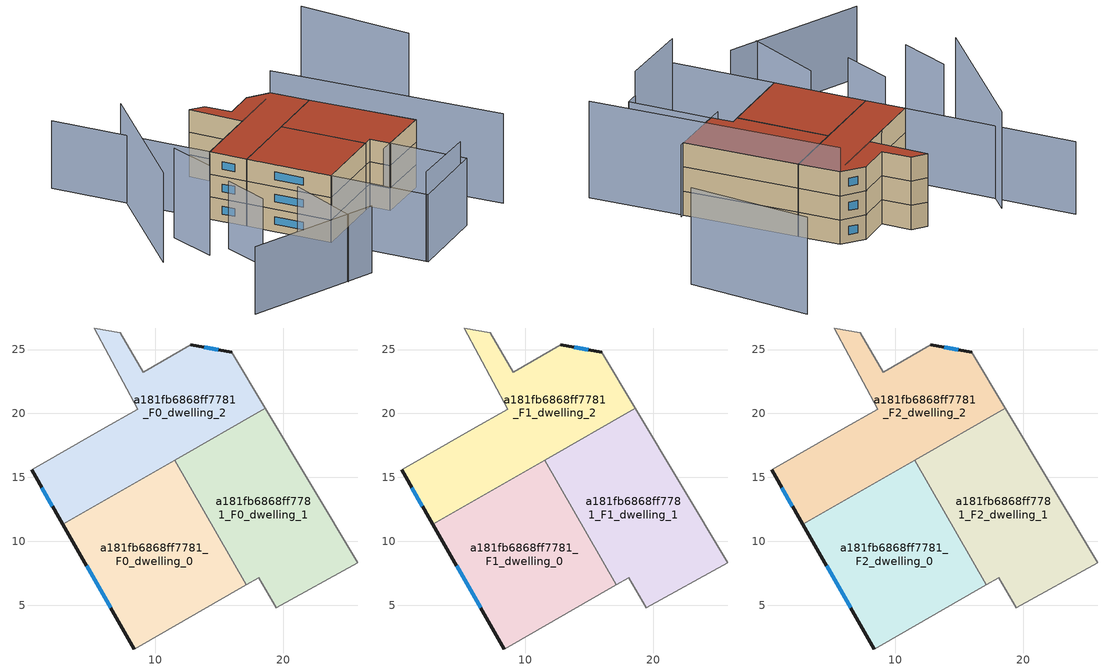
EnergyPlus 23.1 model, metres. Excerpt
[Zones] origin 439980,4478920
a181fb6868ff7781_F0_dwelling_0
 floor ground (EU_floor_Construction): 11.51,16.35 17.1,6.6 8.36,1.58 2.77,11.34 z0
 wall outside (EU_wall_Construction): 2.77,11.34 8.36,1.58 z0:3
 wall to a181fb6868ff7781_F0_dwelling_1 (EU_wall_Construction): 17.1,6.6 11.51,16.35 z0:3
 wall adiabatic (EU_wall_Construction): 8.36,1.58 17.1,6.6 z0:3
 wall to a181fb6868ff7781_F0_dwelling_2 (EU_wall_Construction): 11.51,16.35 2.77,11.34 z0:3
 window (EU_Window_Construction): 4.62,8.11 6.51,4.82 z0.99:2.01
a181fb6868ff7781_F0_dwelling_1
 floor ground (EU_floor_Construction): 18.61,20.42 25.84,8.34 19.45,4.8 18.08,7.16 17.1,6.6 11.51,16.35 z0
 wall adiabatic (EU_wall_Construction): 17.1,6.6 18.08,7.16 19.45,4.8 25.84,8.34 18.61,20.42 z0:3
 wall to a181fb6868ff7781_F0_dwelling_2 (EU_wall_Construction): 18.61,20.42 11.51,16.35 z0:3
a181fb6868ff7781_F0_dwelling_2
 floor ground (EU_floor_Construction): 15.98,24.8 18.61,20.42 2.77,11.34 0.33,15.59 5.86,18.76 8.62,20.32 5.24,26.68 7.26,26.32 9.05,23.21 12.76,25.38 z0
 wall outside (EU_wall_Construction): 15.98,24.8 12.76,25.38 / 0.33,15.59 2.77,11.34 z0:3
 wall adiabatic (EU_wall_Construction): 12.76,25.38 9.05,23.21 7.26,26.32 5.24,26.68 8.62,20.32 5.86,18.76 0.33,15.59 / 18.61,20.42 15.98,24.8 z0:3
 window (EU_Window_Construction): 14.92,24.99 13.83,25.19 / 1.14,14.18 1.96,12.75 z0.99:2.01
a181fb6868ff7781_F1_dwelling_0
 floor to a181fb6868ff7781_F0_dwelling_0 (EU_floor_Construction): 11.51,16.35 17.1,6.6 8.36,1.58 2.77,11.34 z3
 wall outside (EU_wall_Construction): 2.77,11.34 8.36,1.58 z3:6
 wall to a181fb6868ff7781_F1_dwelling_1 (EU_wall_Construction): 17.1,6.6 11.51,16.35 z3:6
 wall adiabatic (EU_wall_Construction): 8.36,1.58 17.1,6.6 z3:6
 wall to a181fb6868ff7781_F1_dwelling_2 (EU_wall_Construction): 11.51,16.35 2.77,11.34 z3:6
 window (EU_Window_Construction): 4.62,8.11 6.51,4.82 z3.99:5.01
a181fb6868ff7781_F1_dwelling_1
 floor to a181fb6868ff7781_F0_dwelling_1 (EU_floor_Construction): 18.61,20.42 25.84,8.34 19.45,4.8 18.08,7.16 17.1,6.6 11.51,16.35 z3
 wall adiabatic (EU_wall_Construction): 17.1,6.6 18.08,7.16 19.45,4.8 25.84,8.34 18.61,20.42 z3:6
 wall to a181fb6868ff7781_F1_dwelling_2 (EU_wall_Construction): 18.61,20.42 11.51,16.35 z3:6
a181fb6868ff7781_F1_dwelling_2
 floor to a181fb6868ff7781_F0_dwelling_2 (EU_floor_Construction): 15.98,24.8 18.61,20.42 2.77,11.34 0.33,15.59 5.86,18.76 8.62,20.32 5.24,26.68 7.26,26.32 9.05,23.21 12.76,25.38 z3
 wall outside (EU_wall_Construction): 15.98,24.8 12.76,25.38 / 0.33,15.59 2.77,11.34 z3:6
 wall adiabatic (EU_wall_Construction): 12.76,25.38 9.05,23.21 7.26,26.32 5.24,26.68 8.62,20.32 5.86,18.76 0.33,15.59 / 18.61,20.42 15.98,24.8 z3:6
 window (EU_Window_Construction): 14.92,24.99 13.83,25.19 / 1.14,14.18 1.96,12.75 z3.99:5.01
a181fb6868ff7781_F2_dwelling_0
 floor to a181fb6868ff7781_F1_dwelling_0 (EU_floor_Construction): 11.51,16.35 17.1,6.6 8.36,1.58 2.77,11.34 z6
 wall outside (EU_wall_Construction): 2.77,11.34 8.36,1.58 z6:9
 wall to a181fb6868ff7781_F2_dwelling_1 (EU_wall_Construction): 17.1,6.6 11.51,16.35 z6:9
 wall adiabatic (EU_wall_Construction): 8.36,1.58 17.1,6.6 z6:9
 wall to a181fb6868ff7781_F2_dwelling_2 (EU_wall_Construction): 11.51,16.35 2.77,11.34 z6:9
 window (EU_Window_Construction): 4.62,8.11 6.51,4.82 z6.99:8.01
 roof outside (EU_roof_Construction): 17.1,6.6 11.51,16.35 2.77,11.34 8.36,1.58 z9
a181fb6868ff7781_F2_dwelling_1
 floor to a181fb6868ff7781_F1_dwelling_1 (EU_floor_Construction): 18.61,20.42 25.84,8.34 19.45,4.8 18.08,7.16 17.1,6.6 11.51,16.35 z6
 wall adiabatic (EU_wall_Construction): 17.1,6.6 18.08,7.16 19.45,4.8 25.84,8.34 18.61,20.42 z6:9
 wall to a181fb6868ff7781_F2_dwelling_2 (EU_wall_Construction): 18.61,20.42 11.51,16.35 z6:9
 roof outside (EU_roof_Construction): 25.84,8.34 18.61,20.42 11.51,16.35 17.1,6.6 18.08,7.16 19.45,4.8 z9
a181fb6868ff7781_F2_dwelling_2
 floor to a181fb6868ff7781_F1_dwelling_2 (EU_floor_Construction): 15.98,24.8 18.61,20.42 2.77,11.34 0.33,15.59 5.86,18.76 8.62,20.32 5.24,26.68 7.26,26.32 9.05,23.21 12.76,25.38 z6
 wall outside (EU_wall_Construction): 15.98,24.8 12.76,25.38 / 0.33,15.59 2.77,11.34 z6:9
 wall adiabatic (EU_wall_Construction): 12.76,25.38 9.05,23.21 7.26,26.32 5.24,26.68 8.62,20.32 5.86,18.76 0.33,15.59 / 18.61,20.42 15.98,24.8 z6:9
 window (EU_Window_Construction): 14.92,24.99 13.83,25.19 / 1.14,14.18 1.96,12.75 z6.99:8.01
 roof outside (EU_roof_Construction): 18.61,20.42 15.98,24.8 12.76,25.38 9.05,23.21 7.26,26.32 5.24,26.68 8.62,20.32 5.86,18.76 0.33,15.59 2.77,11.34 z9
shading: -10.85,-9.34 7.39,-8.14 / 3.21,1.35 3.58,-8.59 / 17.97,4.07 26.28,8.57 / -2.68,7.5 -2.16,1.15 / 14.51,23.69 0.33,15.59 / 0.33,15.59 -10.1,33.82 / 14.76,-9.59 8.36,1.58 / 8.36,1.58 18.12,7.18 / 18.12,7.18 24.53,-3.99 / 24.53,-3.99 14.76,-9.59 z0:9; 14.63,-9.34 22.93,-4.91 / -6.22,13.83 -5.67,7.26 / 31.73,-1.51 15.98,24.8 / -4.21,27.75 -11.32,9.02 / 35.67,23.56 29.62,37.41 z0:12
[Building]
EU S2 Campaign: North Axis=0; Terrain=City; Solar Distribution=FullExterior
[Site:Location]
Madrid: Latitude=40.5; Longitude=-3.5; Time Zone=1; Elevation=609
[SizingPeriod:WeatherFileDays]
AnnualSizingPeriod: Begin Month=1; Begin Day of Month=1; End Month=12; End Day of Month=31; Day of Week for Start Day=Monday; Use Weather File Daylight Saving Period=No; Use Weather File Rain and Snow Indicators=No
[MATERIAL]
EU_InternalMass_Material: Roughness=MediumRough; Thickness=0.1; Conductivity=1; Density=1800; Specific Heat=900; Thermal Absorptance=0.9; Solar Absorptance=0.7; Visible Absorptance=0.7
[MATERIAL:NOMASS] Roughness=MediumRough; Thermal Absorptance=0.9; Solar Absorptance=0.7; Visible Absorptance=0.7
Name | Thermal Resistance
EU_wall_NoMass | 0.609216
EU_roof_NoMass | 0.513268
EU_floor_NoMass | 0.568163
[WINDOWMATERIAL:SIMPLEGLAZINGSYSTEM]
EU_Window_SimpleGlazing: UFactor=5.50606; Solar Heat Gain Coefficient=0.85; Visible Transmittance=0.85
[CONSTRUCTION]
EU_wall_Construction: EU_wall_NoMass
EU_roof_Construction: EU_roof_NoMass
EU_floor_Construction: EU_floor_NoMass
EU_Window_Construction: EU_Window_SimpleGlazing
EU_InternalMass_Construction: EU_InternalMass_Material
[ZONE] Type=1; Multiplier=1; Ceiling Height=autocalculate; Floor Area=autocalculate; Part of Total Floor Area=Yes
Name | Volume
a181fb6868ff7781_F0_dwelling_0; a181fb6868ff7781_F1_dwelling_0; a181fb6868ff7781_F2_dwelling_0 | 340.039
a181fb6868ff7781_F0_dwelling_1; a181fb6868ff7781_F1_dwelling_1; a181fb6868ff7781_F2_dwelling_1 | 340.021
a181fb6868ff7781_F0_dwelling_2; a181fb6868ff7781_F1_dwelling_2; a181fb6868ff7781_F2_dwelling_2 | 340.029
[INTERNALMASS] Construction=EU_InternalMass_Construction
Name | Zone or ZoneList | Surface Area
a181fb6868ff7781_F0_dwelling_0_EU_InternalMass | a181fb6868ff7781_F0_dwelling_0 | 113.347
a181fb6868ff7781_F0_dwelling_1_EU_InternalMass | a181fb6868ff7781_F0_dwelling_1 | 113.342
a181fb6868ff7781_F0_dwelling_2_EU_InternalMass | a181fb6868ff7781_F0_dwelling_2 | 113.343
a181fb6868ff7781_F1_dwelling_0_EU_InternalMass | a181fb6868ff7781_F1_dwelling_0 | 113.347
a181fb6868ff7781_F1_dwelling_1_EU_InternalMass | a181fb6868ff7781_F1_dwelling_1 | 113.342
a181fb6868ff7781_F1_dwelling_2_EU_InternalMass | a181fb6868ff7781_F1_dwelling_2 | 113.343
a181fb6868ff7781_F2_dwelling_0_EU_InternalMass | a181fb6868ff7781_F2_dwelling_0 | 113.347
a181fb6868ff7781_F2_dwelling_1_EU_InternalMass | a181fb6868ff7781_F2_dwelling_1 | 113.342
a181fb6868ff7781_F2_dwelling_2_EU_InternalMass | a181fb6868ff7781_F2_dwelling_2 | 113.343
[OTHEREQUIPMENT] Fuel Type=Electricity; Design Level Calculation Method=Watts/Area; Power per Zone Floor Area=1; Fraction Latent=0; Fraction Radiant=0; Fraction Lost=0; Carbon Dioxide Generation Rate=0; EndUse Subcategory=EU_Step8_InternalGains
Name | Zone or ZoneList or Space or SpaceList | Schedule
EU_Step8_InternalGain_a181fb6868ff7781_F0_dwelling_0_f000 | a181fb6868ff7781_F0_dwelling_0 | EU_Step8_GainSchedule_a181fb6868ff7781_F0_dwelling_0_f000
EU_Step8_InternalGain_a181fb6868ff7781_F0_dwelling_1_f000 | a181fb6868ff7781_F0_dwelling_1 | EU_Step8_GainSchedule_a181fb6868ff7781_F0_dwelling_1_f000
EU_Step8_InternalGain_a181fb6868ff7781_F0_dwelling_2_f000 | a181fb6868ff7781_F0_dwelling_2 | EU_Step8_GainSchedule_a181fb6868ff7781_F0_dwelling_2_f000
EU_Step8_InternalGain_a181fb6868ff7781_F1_dwelling_0_f000 | a181fb6868ff7781_F1_dwelling_0 | EU_Step8_GainSchedule_a181fb6868ff7781_F1_dwelling_0_f000
EU_Step8_InternalGain_a181fb6868ff7781_F1_dwelling_1_f000 | a181fb6868ff7781_F1_dwelling_1 | EU_Step8_GainSchedule_a181fb6868ff7781_F1_dwelling_1_f000
EU_Step8_InternalGain_a181fb6868ff7781_F1_dwelling_2_f000 | a181fb6868ff7781_F1_dwelling_2 | EU_Step8_GainSchedule_a181fb6868ff7781_F1_dwelling_2_f000
EU_Step8_InternalGain_a181fb6868ff7781_F2_dwelling_0_f000 | a181fb6868ff7781_F2_dwelling_0 | EU_Step8_GainSchedule_a181fb6868ff7781_F2_dwelling_0_f000
EU_Step8_InternalGain_a181fb6868ff7781_F2_dwelling_1_f000 | a181fb6868ff7781_F2_dwelling_1 | EU_Step8_GainSchedule_a181fb6868ff7781_F2_dwelling_1_f000
EU_Step8_InternalGain_a181fb6868ff7781_F2_dwelling_2_f000 | a181fb6868ff7781_F2_dwelling_2 | EU_Step8_GainSchedule_a181fb6868ff7781_F2_dwelling_2_f000
[ZONEVENTILATION:DESIGNFLOWRATE] Schedule=EU_AlwaysOn; Design Flow Rate Calculation Method=AirChanges/Hour; Air Changes per Hour=0.752966; Ventilation Type=Natural; Fan Pressure Rise=0; Fan Total Efficiency=1; Constant Term Coefficient=1; Temperature Term Coefficient=0; Velocity Term Coefficient=0; Velocity Squared Term Coefficient=0; Minimum Indoor Temperature=-100; Maximum Indoor Temperature=100; Delta Temperature=-100; Minimum Outdoor Temperature=-100; Maximum Outdoor Temperature=100; Maximum Wind Speed=40
Name | Zone or ZoneList or Space or SpaceList
EU_ConstantAir_a181fb6868ff7781_F0_dwelling_0 | a181fb6868ff7781_F0_dwelling_0
EU_ConstantAir_a181fb6868ff7781_F0_dwelling_1 | a181fb6868ff7781_F0_dwelling_1
EU_ConstantAir_a181fb6868ff7781_F0_dwelling_2 | a181fb6868ff7781_F0_dwelling_2
EU_ConstantAir_a181fb6868ff7781_F1_dwelling_0 | a181fb6868ff7781_F1_dwelling_0
EU_ConstantAir_a181fb6868ff7781_F1_dwelling_1 | a181fb6868ff7781_F1_dwelling_1
EU_ConstantAir_a181fb6868ff7781_F1_dwelling_2 | a181fb6868ff7781_F1_dwelling_2
EU_ConstantAir_a181fb6868ff7781_F2_dwelling_0 | a181fb6868ff7781_F2_dwelling_0
EU_ConstantAir_a181fb6868ff7781_F2_dwelling_1 | a181fb6868ff7781_F2_dwelling_1
EU_ConstantAir_a181fb6868ff7781_F2_dwelling_2 | a181fb6868ff7781_F2_dwelling_2
[HVACTEMPLATE:THERMOSTAT] Constant Heating Setpoint=20; Constant Cooling Setpoint=50
EU_HeatOnly_a181fb6868ff7781_F0_dwelling_0; EU_HeatOnly_a181fb6868ff7781_F0_dwelling_1; EU_HeatOnly_a181fb6868ff7781_F0_dwelling_2; EU_HeatOnly_a181fb6868ff7781_F1_dwelling_0; EU_HeatOnly_a181fb6868ff7781_F1_dwelling_1; EU_HeatOnly_a181fb6868ff7781_F1_dwelling_2; EU_HeatOnly_a181fb6868ff7781_F2_dwelling_0; EU_HeatOnly_a181fb6868ff7781_F2_dwelling_1; EU_HeatOnly_a181fb6868ff7781_F2_dwelling_2
[HVACTEMPLATE:ZONE:IDEALLOADSAIRSYSTEM] System Availability Schedule=EU_AlwaysOn; Maximum Heating Supply Air Temperature=50; Minimum Cooling Supply Air Temperature=13; Maximum Heating Supply Air Humidity Ratio=0.0156; Minimum Cooling Supply Air Humidity Ratio=0.0077; Heating Limit=NoLimit; Cooling Limit=NoLimit; Heating Availability Schedule=EU_AlwaysOn; Cooling Availability Schedule=EU_CoolingOff; Dehumidification Control Type=ConstantSensibleHeatRatio; Cooling Sensible Heat Ratio=0.7; Dehumidification Setpoint=60; Humidification Control Type=None; Humidification Setpoint=30; Outdoor Air Method=None; Outdoor Air Flow Rate per Person=0.00944; Outdoor Air Flow Rate per Zone Floor Area=0; Outdoor Air Flow Rate per Zone=0; Demand Controlled Ventilation Type=None; Outdoor Air Economizer Type=NoEconomizer; Heat Recovery Type=None; Sensible Heat Recovery Effectiveness=0.7; Latent Heat Recovery Effectiveness=0.65
Name | Template Thermostat
a181fb6868ff7781_F0_dwelling_0 | EU_HeatOnly_a181fb6868ff7781_F0_dwelling_0
a181fb6868ff7781_F0_dwelling_1 | EU_HeatOnly_a181fb6868ff7781_F0_dwelling_1
a181fb6868ff7781_F0_dwelling_2 | EU_HeatOnly_a181fb6868ff7781_F0_dwelling_2
a181fb6868ff7781_F1_dwelling_0 | EU_HeatOnly_a181fb6868ff7781_F1_dwelling_0
a181fb6868ff7781_F1_dwelling_1 | EU_HeatOnly_a181fb6868ff7781_F1_dwelling_1
a181fb6868ff7781_F1_dwelling_2 | EU_HeatOnly_a181fb6868ff7781_F1_dwelling_2
a181fb6868ff7781_F2_dwelling_0 | EU_HeatOnly_a181fb6868ff7781_F2_dwelling_0
a181fb6868ff7781_F2_dwelling_1 | EU_HeatOnly_a181fb6868ff7781_F2_dwelling_1
a181fb6868ff7781_F2_dwelling_2 | EU_HeatOnly_a181fb6868ff7781_F2_dwelling_2
[SIZING:ZONE] Zone Cooling Design Supply Air Temperature Input Method=SupplyAirTemperature; Zone Cooling Design Supply Air Temperature=13; Zone Heating Design Supply Air Temperature Input Method=SupplyAirTemperature; Zone Heating Design Supply Air Temperature=50; Zone Cooling Design Supply Air Humidity Ratio=0.008; Zone Heating Design Supply Air Humidity Ratio=0.008; Cooling Design Air Flow Method=DesignDay; Cooling Design Air Flow Rate=0; Cooling Minimum Air Flow per Zone Floor Area=0.000762; Cooling Minimum Air Flow=0; Cooling Minimum Air Flow Fraction=0.2; Heating Design Air Flow Method=DesignDay; Heating Design Air Flow Rate=0; Heating Maximum Air Flow per Zone Floor Area=0.002032; Heating Maximum Air Flow=0.141576; Heating Maximum Air Flow Fraction=0.3; Account for Dedicated Outdoor Air System=No; Dedicated Outdoor Air System Control Strategy=NeutralSupplyAir; Dedicated Outdoor Air Low Setpoint Temperature for Design=autosize; Dedicated Outdoor Air High Setpoint Temperature for Design=autosize; Zone Load Sizing Method=Sensible Load Only No Latent Load; Zone Latent Cooling Design Supply Air Humidity Ratio Input Method=HumidityRatioDifference; Zone Cooling Design Supply Air Humidity Ratio Difference=0.005; Zone Latent Heating Design Supply Air Humidity Ratio Input Method=HumidityRatioDifference; Zone Humidification Design Supply Air Humidity Ratio Difference=0.005
a181fb6868ff7781_F0_dwelling_0; a181fb6868ff7781_F0_dwelling_1; a181fb6868ff7781_F0_dwelling_2; a181fb6868ff7781_F1_dwelling_0; a181fb6868ff7781_F1_dwelling_1; a181fb6868ff7781_F1_dwelling_2; a181fb6868ff7781_F2_dwelling_0; a181fb6868ff7781_F2_dwelling_1; a181fb6868ff7781_F2_dwelling_2
[SCHEDULE:CONSTANT]
Name | Hourly Value
EU_AlwaysOn | 1
EU_CoolingOff | 0
[SCHEDULE:FILE] Column Number=1; Rows to Skip at Top=0; Number of Hours of Data=8760; Column Separator=Comma; Interpolate to Timestep=No; Minutes per Item=60; Adjust Schedule for Daylight Savings=Yes
Name | File
EU_Step8_GainSchedule_a181fb6868ff7781_F0_dwelling_0_f000 | ../../schedules/a181fb6868ff7781/a181fb6868ff7781_F0_dwelling_0_f000_gain.csv
EU_Step8_GainSchedule_a181fb6868ff7781_F0_dwelling_1_f000 | ../../schedules/a181fb6868ff7781/a181fb6868ff7781_F0_dwelling_1_f000_gain.csv
EU_Step8_GainSchedule_a181fb6868ff7781_F0_dwelling_2_f000 | ../../schedules/a181fb6868ff7781/a181fb6868ff7781_F0_dwelling_2_f000_gain.csv
EU_Step8_GainSchedule_a181fb6868ff7781_F1_dwelling_0_f000 | ../../schedules/a181fb6868ff7781/a181fb6868ff7781_F1_dwelling_0_f000_gain.csv
EU_Step8_GainSchedule_a181fb6868ff7781_F1_dwelling_1_f000 | ../../schedules/a181fb6868ff7781/a181fb6868ff7781_F1_dwelling_1_f000_gain.csv
EU_Step8_GainSchedule_a181fb6868ff7781_F1_dwelling_2_f000 | ../../schedules/a181fb6868ff7781/a181fb6868ff7781_F1_dwelling_2_f000_gain.csv
EU_Step8_GainSchedule_a181fb6868ff7781_F2_dwelling_0_f000 | ../../schedules/a181fb6868ff7781/a181fb6868ff7781_F2_dwelling_0_f000_gain.csv
EU_Step8_GainSchedule_a181fb6868ff7781_F2_dwelling_1_f000 | ../../schedules/a181fb6868ff7781/a181fb6868ff7781_F2_dwelling_1_f000_gain.csv
EU_Step8_GainSchedule_a181fb6868ff7781_F2_dwelling_2_f000 | ../../schedules/a181fb6868ff7781/a181fb6868ff7781_F2_dwelling_2_f000_gain.csv
